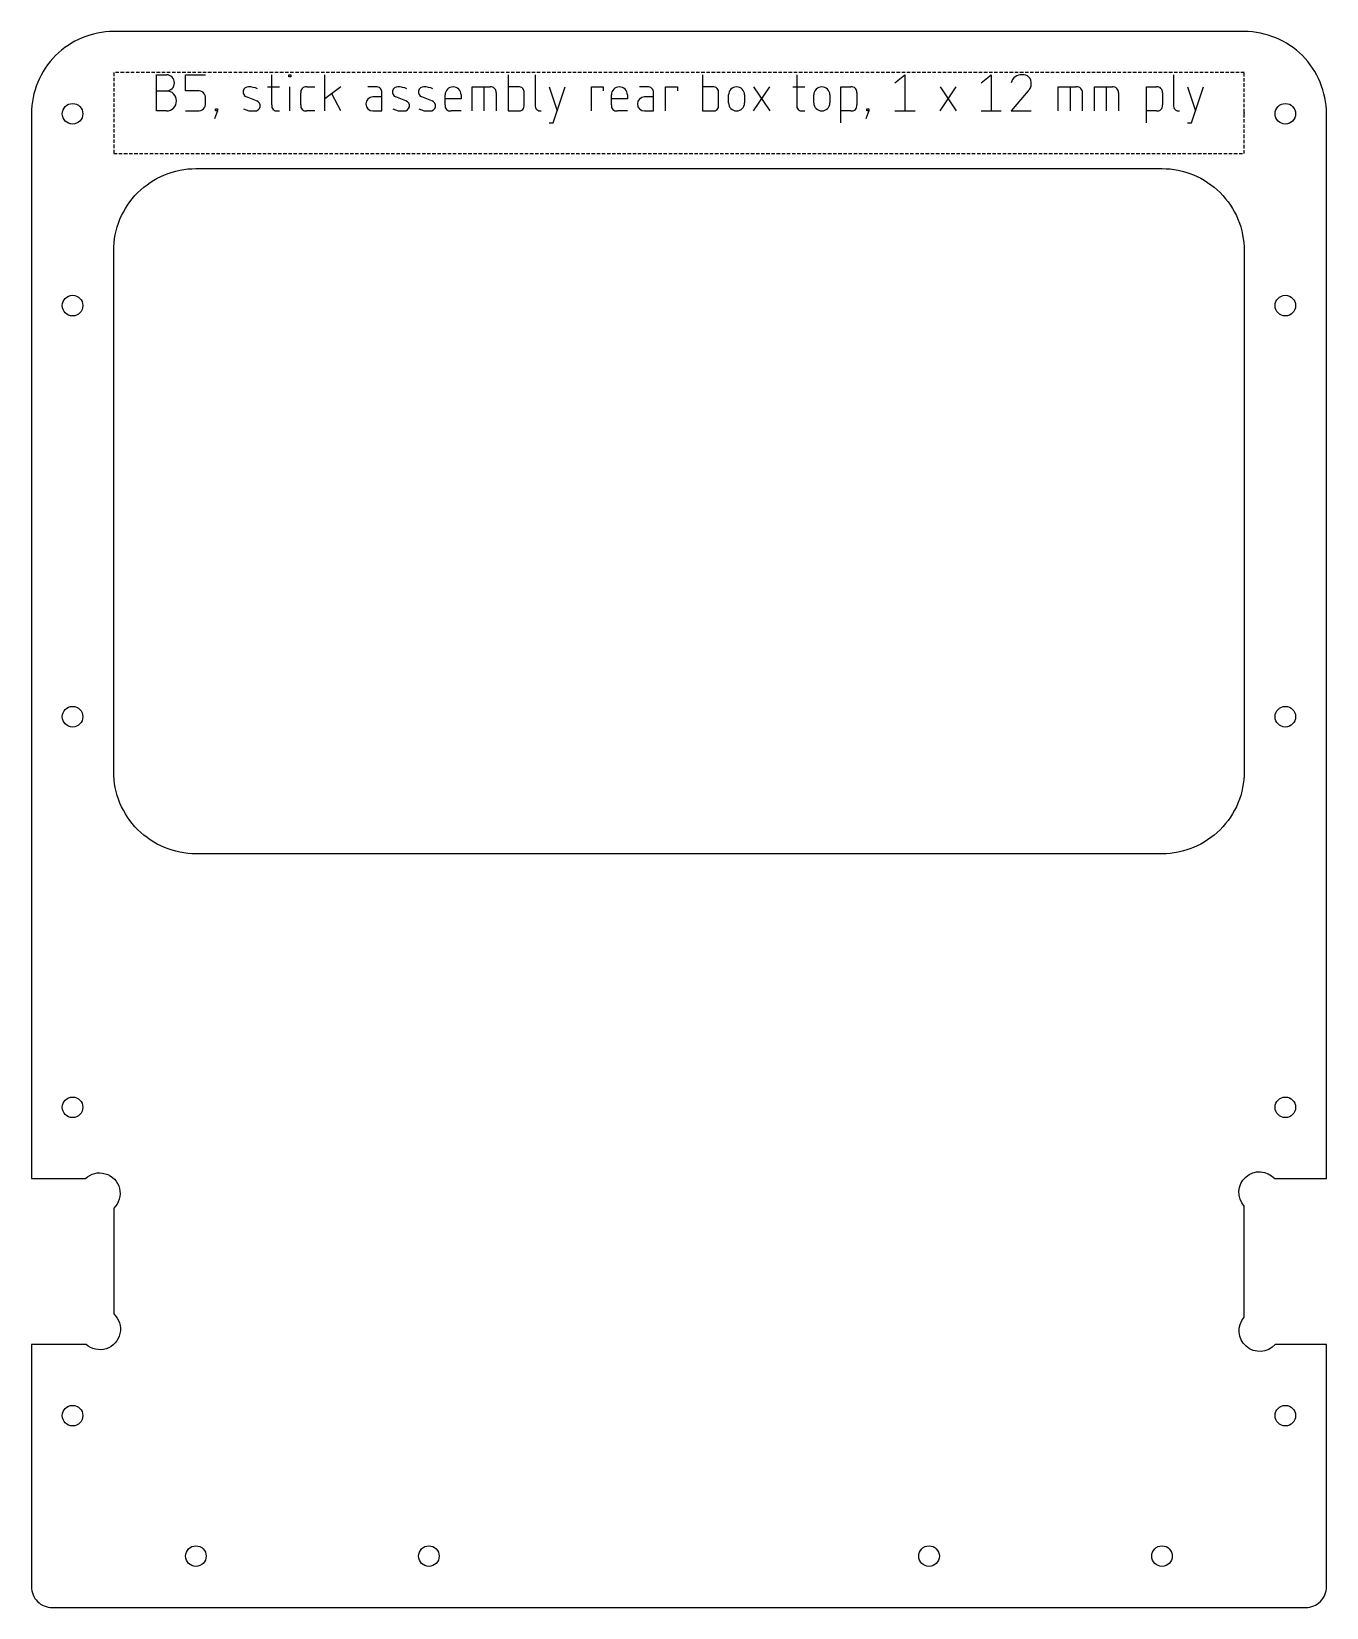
# Model space of a CAD drawing. Header units: millimetres. Extents: x -596 to -407, y -1487 to -1257.
import ezdxf

# ---------------------------------------------------------------- set-up
doc = ezdxf.new("R2010")
doc.units = ezdxf.units.MM
doc.linetypes.add('DASHED', pattern=[0.75, 0.5, -0.25])
doc.layers.get('0').update_dxf_attribs({"linetype": 'CONTINUOUS'})
doc.layers.add('1', color=7, linetype='DASHED')

msp = doc.modelspace()

# ---------------------------------------------------------------- linework, layer by layer
for p, q in [((-578.04, -1268.79), (-578.04, -1263.52)), ((-578.04, -1263.52), (-576.58, -1263.52)), ((-573.8, -1265.86), (-573.8, -1263.52)), ((-573.8, -1263.52), (-570.88, -1263.52)), ((-561.23, -1263.52), (-561.23, -1267.91)), ((-558.74, -1263.82), (-558.74, -1263.52)), ((-558.74, -1263.52), (-558.45, -1263.52)), ((-558.45, -1263.82), (-558.74, -1263.82)), ((-558.45, -1263.52), (-558.45, -1263.82)), ((-553.47, -1268.79), (-553.47, -1263.52)), ((-526.71, -1263.52), (-526.71, -1268.79)), ((-522.76, -1263.52), (-522.76, -1267.91)), ((-498.34, -1263.52), (-498.34, -1268.79)), ((-484.59, -1263.52), (-484.59, -1267.91)), ((-470.26, -1264.69), (-468.8, -1263.52)), ((-468.8, -1263.52), (-468.8, -1268.79)), ((-457.68, -1264.69), (-456.22, -1263.52)), ((-456.22, -1263.52), (-456.22, -1268.79)), ((-429.6, -1263.52), (-429.6, -1267.91)), ((-578.04, -1265.86), (-576.58, -1265.86)), ((-572.05, -1265.86), (-573.8, -1265.86)), ((-570.88, -1267.62), (-570.88, -1267.03)), ((-563.42, -1267.33), (-564.88, -1266.74)), ((-561.81, -1265.28), (-560.06, -1265.28)), ((-558.59, -1268.79), (-558.59, -1265.28)), ((-556.98, -1267.91), (-556.98, -1266.16)), ((-556.11, -1265.28), (-554.94, -1265.28)), ((-551.13, -1265.28), (-553.47, -1267.03)), ((-551.13, -1268.79), (-552.45, -1266.3)), ((-546.02, -1265.28), (-547.19, -1265.28)), ((-545.14, -1266.74), (-546.45, -1266.74)), ((-545.14, -1268.79), (-545.14, -1266.16)), ((-541.63, -1267.33), (-543.09, -1266.74)), ((-537.83, -1267.33), (-539.29, -1266.74)), ((-535.92, -1267.91), (-535.92, -1266.45)), ((-533.58, -1267.03), (-535.92, -1267.03)), ((-533.58, -1266.45), (-533.58, -1267.03)), ((-531.98, -1268.79), (-531.98, -1265.28)), ((-531.98, -1265.28), (-529.34, -1265.28)), ((-530.22, -1268.79), (-530.22, -1265.28)), ((-528.47, -1266.16), (-528.47, -1268.79)), ((-525.25, -1265.28), (-526.71, -1265.28)), ((-524.37, -1267.91), (-524.37, -1266.16)), ((-520.71, -1265.28), (-519.54, -1268.79)), ((-520.13, -1270.54), (-518.37, -1265.28)), ((-514.57, -1268.79), (-514.57, -1265.28)), ((-514.57, -1265.28), (-512.82, -1265.28)), ((-512.82, -1265.28), (-512.82, -1265.86)), ((-511.65, -1267.91), (-511.65, -1266.45)), ((-509.31, -1267.03), (-511.65, -1267.03)), ((-509.31, -1266.45), (-509.31, -1267.03)), ((-506.38, -1265.28), (-507.55, -1265.28)), ((-505.5, -1266.74), (-506.82, -1266.74)), ((-505.5, -1268.79), (-505.5, -1266.16)), ((-503.75, -1268.79), (-503.75, -1265.28)), ((-503.75, -1265.28), (-501.99, -1265.28)), ((-501.99, -1265.28), (-501.99, -1265.86)), ((-496.88, -1265.28), (-498.34, -1265.28)), ((-496, -1267.91), (-496, -1266.16)), ((-494.54, -1267.62), (-494.54, -1266.45)), ((-492.2, -1266.45), (-492.2, -1267.62)), ((-490.88, -1268.79), (-488.54, -1265.28)), ((-490.88, -1265.28), (-488.54, -1268.79)), ((-485.18, -1265.28), (-483.42, -1265.28)), ((-482.1, -1267.62), (-482.1, -1266.45)), ((-479.76, -1266.45), (-479.76, -1267.62)), ((-478.16, -1270.54), (-478.16, -1265.28)), ((-478.16, -1265.28), (-476.69, -1265.28)), ((-475.82, -1266.16), (-475.82, -1267.91)), ((-463.68, -1268.79), (-461.34, -1265.28)), ((-463.68, -1265.28), (-461.34, -1268.79)), ((-450.81, -1265.86), (-453.29, -1268.79)), ((-446.42, -1268.79), (-446.42, -1265.28)), ((-446.42, -1265.28), (-443.79, -1265.28)), ((-444.66, -1268.79), (-444.66, -1265.28)), ((-442.91, -1266.16), (-442.91, -1268.79)), ((-441.15, -1268.79), (-441.15, -1265.28)), ((-441.15, -1265.28), (-438.52, -1265.28)), ((-439.4, -1268.79), (-439.4, -1265.28)), ((-437.64, -1266.16), (-437.64, -1268.79)), ((-433.55, -1270.54), (-433.55, -1265.28)), ((-433.55, -1265.28), (-432.09, -1265.28)), ((-431.21, -1266.16), (-431.21, -1267.91)), ((-427.55, -1265.28), (-426.38, -1268.79)), ((-426.97, -1270.54), (-425.21, -1265.28)), ((-576.58, -1268.79), (-578.04, -1268.79)), ((-573.8, -1268.79), (-572.05, -1268.79)), ((-569.12, -1268.79), (-569.56, -1269.96)), ((-569.42, -1268.79), (-569.42, -1268.5)), ((-569.42, -1268.5), (-569.12, -1268.5)), ((-569.12, -1268.79), (-569.42, -1268.79)), ((-569.12, -1268.5), (-569.12, -1268.79)), ((-560.35, -1268.79), (-560.06, -1268.79)), ((-554.94, -1268.79), (-556.11, -1268.79)), ((-546.45, -1268.79), (-545.14, -1268.79)), ((-533.58, -1268.79), (-535.05, -1268.79)), ((-526.71, -1268.79), (-525.25, -1268.79)), ((-509.31, -1268.79), (-510.77, -1268.79)), ((-506.82, -1268.79), (-505.5, -1268.79)), ((-498.34, -1268.79), (-496.88, -1268.79)), ((-483.71, -1268.79), (-483.42, -1268.79)), ((-476.69, -1268.79), (-478.16, -1268.79)), ((-474.06, -1268.79), (-474.5, -1269.96)), ((-474.35, -1268.79), (-474.35, -1268.5)), ((-474.35, -1268.5), (-474.06, -1268.5)), ((-474.06, -1268.79), (-474.35, -1268.79)), ((-474.06, -1268.5), (-474.06, -1268.79)), ((-470.26, -1268.79), (-467.33, -1268.79)), ((-457.68, -1268.79), (-454.76, -1268.79)), ((-453.29, -1268.79), (-450.37, -1268.79)), ((-432.09, -1268.79), (-433.55, -1268.79)), ((-520.71, -1270.54), (-520.13, -1270.54)), ((-427.55, -1270.54), (-426.97, -1270.54))]:
    msp.add_line(p, q)
for points in [[(-419.28, -1257.2), (-584.28, -1257.2, 0.414214), (-596.28, -1269.2), (-596.28, -1424.6), (-588.42, -1424.6, -1), (-584.28, -1428.94), (-584.28, -1444.36, -1), (-588.31, -1448.8), (-596.28, -1448.8), (-596.28, -1484.2, 0.414214), (-593.28, -1487.2), (-410.28, -1487.2, 0.414214), (-407.28, -1484.2), (-407.28, -1448.8), (-414.76, -1448.8, -1), (-419.28, -1444.84), (-419.28, -1428.62, -1), (-414.83, -1424.6), (-407.28, -1424.6), (-407.28, -1269.2, 0.414214)], [(-572.28, -1277.2), (-431.28, -1277.2, -0.414214), (-419.28, -1289.2), (-419.28, -1365.2, -0.414214), (-431.28, -1377.2), (-572.28, -1377.2, -0.414214), (-584.28, -1365.2), (-584.28, -1289.2, -0.414214)]]:
    msp.add_lwpolyline(points, format="xyb", close=True)
for centre in [(-590.28, -1269.2), (-413.28, -1269.2), (-590.28, -1297.2), (-413.28, -1297.2), (-590.28, -1357.2), (-413.28, -1357.2), (-590.28, -1414.2), (-413.28, -1414.2), (-590.28, -1459.2), (-413.28, -1459.2), (-572.28, -1479.7), (-538.28, -1479.7), (-465.28, -1479.7), (-431.28, -1479.7)]:
    msp.add_circle(centre, 1.5)
for centre, radius, start, end in [((-576.58, -1264.69), 1.17, -90, 90), ((-451.86, -1264.97), 1.46, 83.0482, 169.0066), ((-451.53, -1264.68), 1.17, -7.7686, 97.7686), ((-451.54, -1264.95), 1.18, -51.4833, 5.0861), ((-576.58, -1267.33), 1.46, -90, 90), ((-571.91, -1266.89), 1.04, -7.7686, 97.7686), ((-564.64, -1266.03), 0.752, 85.8726, 251.5075), ((-564.5, -1268), 2.72, 63.1101, 91.8323), ((-556.21, -1266.05), 0.779, 82.2314, 187.7686), ((-546.45, -1267.77), 1.02, 90, 270), ((-545.91, -1266.05), 0.779, -7.7686, 97.7686), ((-542.85, -1266.03), 0.752, 85.8726, 251.5075), ((-542.71, -1268), 2.72, 63.1101, 91.8323), ((-539.05, -1266.03), 0.752, 85.8726, 251.5075), ((-538.91, -1268), 2.72, 63.1101, 91.8323), ((-534.75, -1266.45), 1.17, 0, 180), ((-529.24, -1266.05), 0.779, -7.7686, 97.7686), ((-525.14, -1266.05), 0.779, -7.7686, 97.7686), ((-510.48, -1266.45), 1.17, 0, 180), ((-506.82, -1267.77), 1.02, 90, 270), ((-506.28, -1266.05), 0.779, -7.7686, 97.7686), ((-496.77, -1266.05), 0.779, -7.7686, 97.7686), ((-493.37, -1266.45), 1.17, 0, 180), ((-480.93, -1266.45), 1.17, 0, 180), ((-476.59, -1266.05), 0.779, -7.7686, 97.7686), ((-443.68, -1266.05), 0.779, -7.7686, 97.7686), ((-438.42, -1266.05), 0.779, -7.7686, 97.7686), ((-431.98, -1266.05), 0.779, -7.7686, 97.7686), ((-571.91, -1267.76), 1.04, -97.7686, 7.7686), ((-563.98, -1265.69), 3.11, 244.4468, 274.9435), ((-563.66, -1268.04), 0.753, -93.6179, 70.998), ((-560.45, -1268.02), 0.779, 172.2314, 277.7686), ((-556.21, -1268.02), 0.779, 172.2314, 277.7686), ((-542.19, -1265.69), 3.11, 244.4468, 274.9435), ((-541.87, -1268.04), 0.753, -93.6179, 70.998), ((-538.39, -1265.69), 3.11, 244.4468, 274.9435), ((-538.07, -1268.04), 0.753, -93.6179, 70.998), ((-535.15, -1268.02), 0.779, 172.2314, 277.7686), ((-525.14, -1268.02), 0.779, -97.7686, 7.7686), ((-521.99, -1268.02), 0.779, 172.2314, 277.7686), ((-510.87, -1268.02), 0.779, 172.2314, 277.7686), ((-496.77, -1268.02), 0.779, -97.7686, 7.7686), ((-493.37, -1267.62), 1.17, -180, 0), ((-483.82, -1268.02), 0.779, 172.2314, 277.7686), ((-480.93, -1267.62), 1.17, -180, 0), ((-476.59, -1268.02), 0.779, -97.7686, 7.7686), ((-431.98, -1268.02), 0.779, -97.7686, 7.7686), ((-428.83, -1268.02), 0.779, 172.2314, 277.7686)]:
    msp.add_arc(centre, radius, start, end)
msp.add_point((-419.27, -1269.1))
at = {"layer": '1'}
for p, q in [((-419.27, -1263.2), (-584.28, -1263.2)), ((-584.28, -1263.2), (-584.28, -1275)), ((-419.27, -1275), (-419.27, -1263.2)), ((-584.28, -1275), (-419.27, -1275))]:
    msp.add_line(p, q, dxfattribs=at)

doc.saveas('drawing.dxf')
